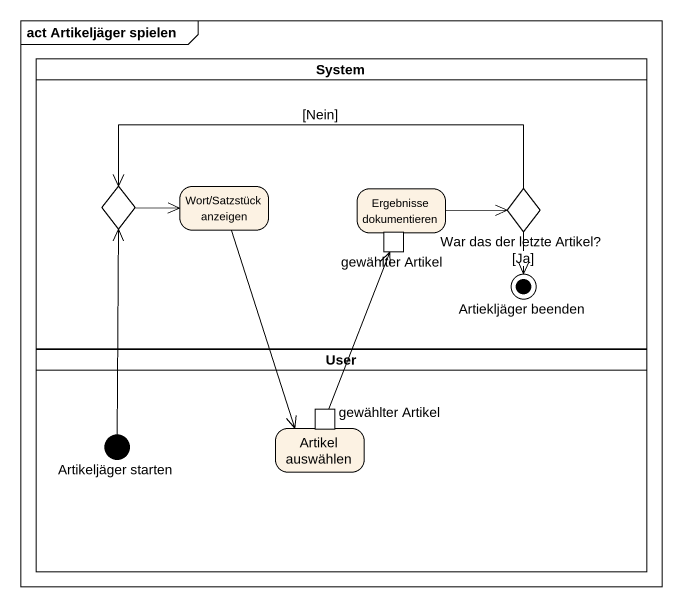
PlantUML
@startuml
mainframe act Artikeljäger spielen
hide empty description
state System <<partition>> {
  state choice1 <<choice>>
  state "Wort/Satzstück anzeigen" as Wort_Satzstück_anzeigen
  state "Ergebnisse dokumentieren" as Ergebnisse_dokumentieren {
    state "gewählter Artikel" as gewählter_Artikel <<inputPin>>
  }
  state "War das der letzte Artikel?" as War_das_der_letzte_Artikel <<choice>>
  state "Artiekljäger beenden" as Artiekljäger_beenden <<end>>
}
state User <<partition>> {
  state "Artikeljäger starten" as Artikeljäger_starten <<start>>
  state "Artikel auswählen" as Artikel_auswählen {
    state "gewählter Artikel" as gewählter_Artikel_2 <<outputPin>>
  }
}
choice1 -right-> Wort_Satzstück_anzeigen
Wort_Satzstück_anzeigen --> Artikel_auswählen
Ergebnisse_dokumentieren -right-> War_das_der_letzte_Artikel
War_das_der_letzte_Artikel -left-> choice1 : [Nein]
War_das_der_letzte_Artikel --> Artiekljäger_beenden : [Ja]
Artikeljäger_starten -up-> choice1
gewählter_Artikel_2 -up-> gewählter_Artikel
@enduml
